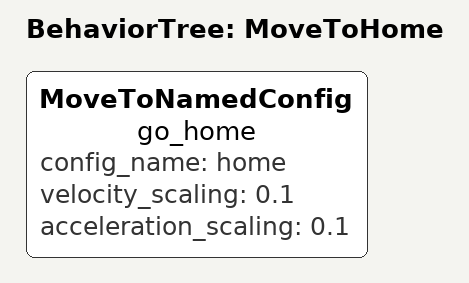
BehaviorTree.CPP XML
<root BTCPP_format="4" main_tree_to_execute="MoveToHome">

  <BehaviorTree ID="MoveToHome">
    <MoveToNamedConfig name="go_home"
                       config_name="home"
                       velocity_scaling="0.1"
                       acceleration_scaling="0.1"/>
  </BehaviorTree>

</root>
